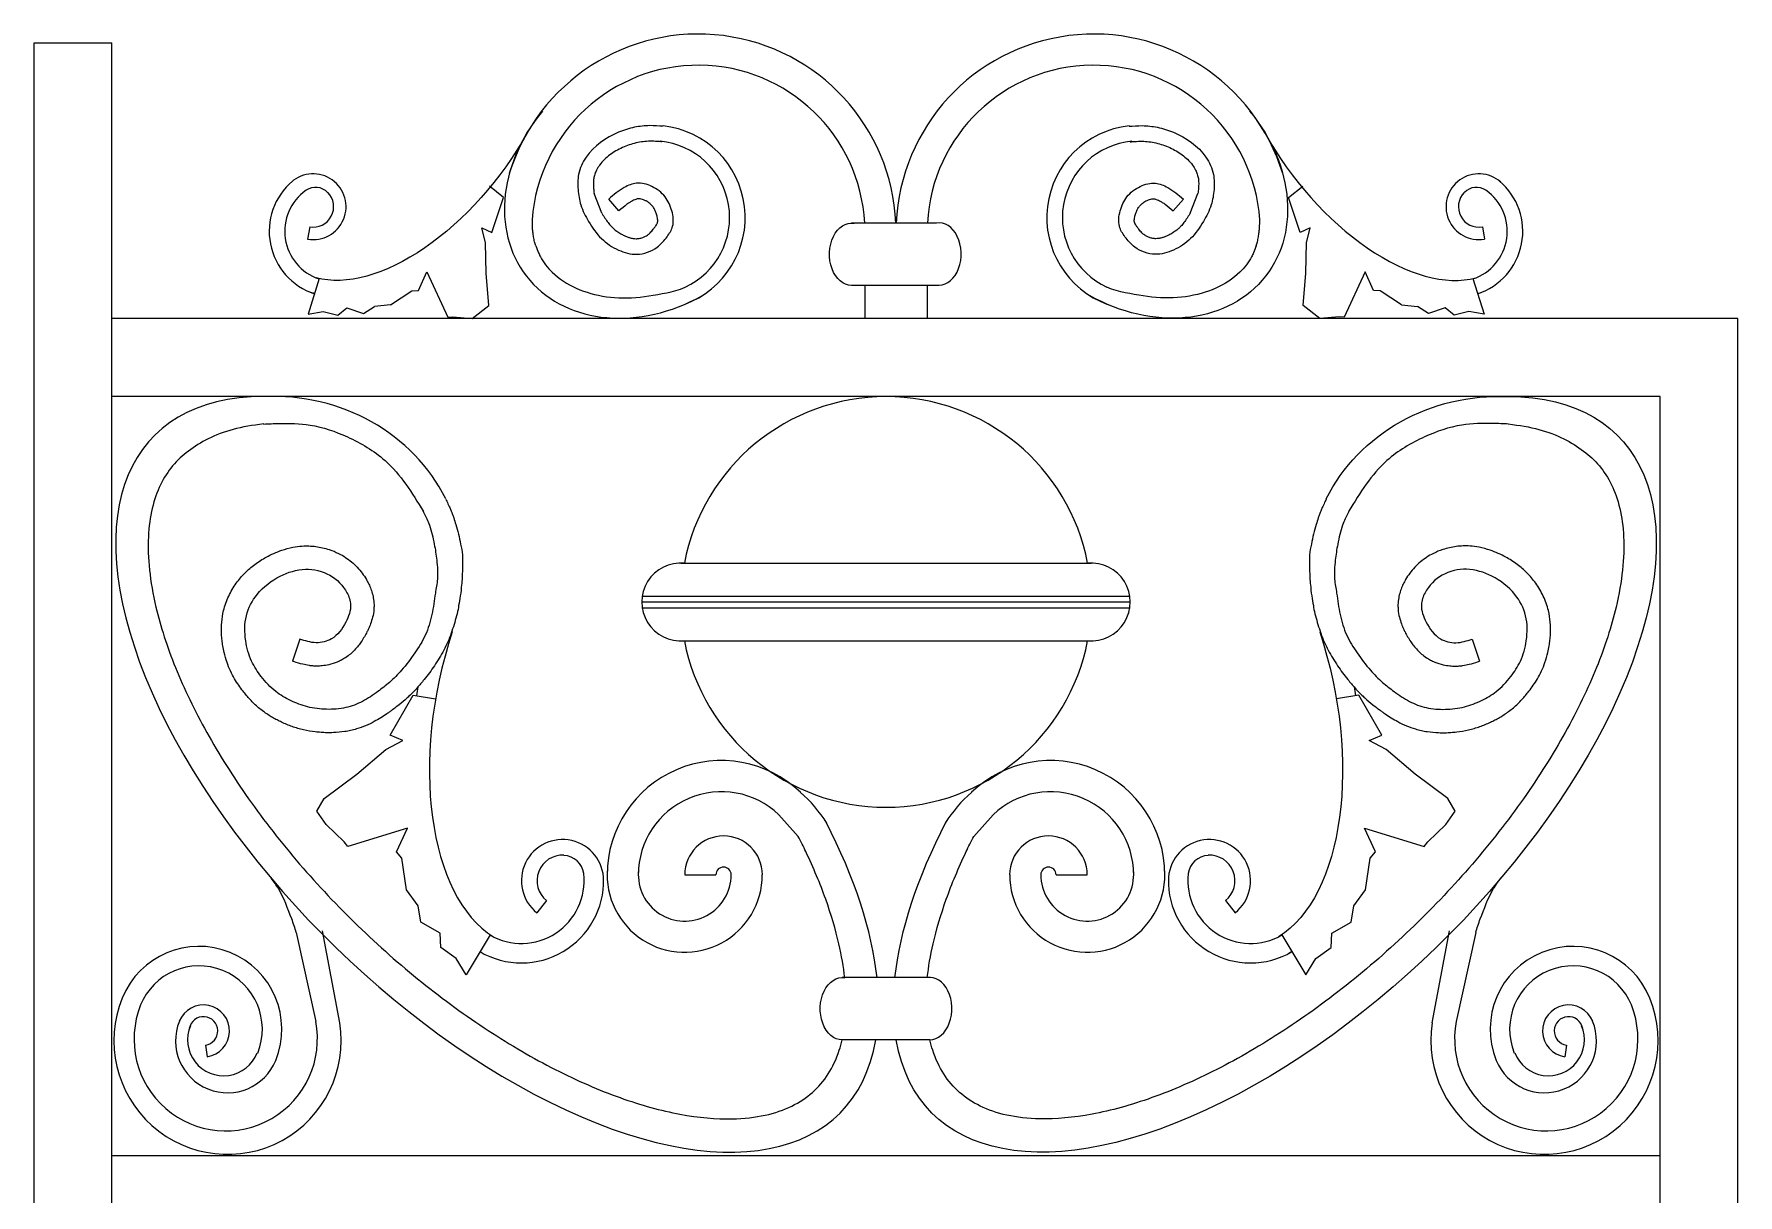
# Model space of a CAD drawing. Header units: millimetres. Extents: x -644 to 652, y 0 to 1491.
# Drawn here: x 336.6 to 651.6, y 1146.9 to 1361.6 of the extents above; entities that cross this region are included whole.
import ezdxf

# ---------------------------------------------------------------- set-up
doc = ezdxf.new("R2010")
doc.units = ezdxf.units.MM
doc.layers.add('ceco.net 171', color=7, linetype='Continuous')

msp = doc.modelspace()

# ---------------------------------------------------------------- linework, layer by layer
at = {"layer": 'ceco.net 171', "lineweight": 5}
for p, q in [((336.6, 0), (336.6, 1359.91)), ((336.6, 1359.91), (351, 1359.91)), ((351, 14.4), (351, 1359.91)), ((423.38, 1331.32), (420.77, 1333.42)), ((568.52, 1331.32), (571.14, 1333.42)), ((421.22, 1324.87), (423.38, 1331.32)), ((441.56, 1328.46), (440.14, 1332.09)), ((444.7, 1328.86), (442.83, 1331.05)), ((547.2, 1328.86), (549.07, 1331.05)), ((550.34, 1328.46), (551.76, 1332.09)), ((570.69, 1324.87), (568.52, 1331.32)), ((503.46, 1326.62), (487.71, 1326.62)), ((387.56, 1325.92), (387.17, 1323.65)), ((420.06, 1322.95), (419.38, 1325.74)), ((419.38, 1325.74), (421.22, 1324.87)), ((572.53, 1325.74), (570.69, 1324.87)), ((571.84, 1322.95), (572.53, 1325.74)), ((604.35, 1325.92), (604.74, 1323.65)), ((420.2, 1317.35), (420.06, 1322.95)), ((571.7, 1317.35), (571.84, 1322.95)), ((407.69, 1314.12), (409.23, 1317.63)), ((409.23, 1317.63), (413.08, 1309.23)), ((420.7, 1311.35), (420.2, 1317.35)), ((571.21, 1311.35), (571.7, 1317.35)), ((582.68, 1317.63), (578.82, 1309.23)), ((584.21, 1314.12), (582.68, 1317.63)), ((389.31, 1316.34), (387.25, 1309.75)), ((402.51, 1311.49), (406.46, 1314.1)), ((406.46, 1314.1), (407.69, 1314.12)), ((503.93, 1315.1), (487.71, 1315.1)), ((490.19, 1315.1), (490.19, 1308.94)), ((501.71, 1315.1), (501.71, 1308.94)), ((585.45, 1314.1), (584.21, 1314.12)), ((589.39, 1311.49), (585.45, 1314.1)), ((602.59, 1316.34), (604.66, 1309.75)), ((392.73, 1309.61), (394.42, 1310.93)), ((394.42, 1310.93), (397.49, 1309.9)), ((397.49, 1309.9), (399.56, 1311.19)), ((402.51, 1311.49), (399.56, 1311.19)), ((417.62, 1308.97), (420.7, 1311.35)), ((574.28, 1308.97), (571.21, 1311.35)), ((589.39, 1311.49), (592.35, 1311.19)), ((594.42, 1309.9), (592.35, 1311.19)), ((597.48, 1310.93), (594.42, 1309.9)), ((599.17, 1309.61), (597.48, 1310.93)), ((651.6, 1308.96), (351, 1308.96)), ((387.25, 1309.75), (390.02, 1310.25)), ((390.02, 1310.25), (392.73, 1309.61)), ((413.08, 1309.23), (413.94, 1309.29)), ((413.94, 1309.29), (417.62, 1308.97)), ((577.96, 1309.29), (574.28, 1308.97)), ((578.82, 1309.23), (577.96, 1309.29)), ((601.88, 1310.25), (599.17, 1309.61)), ((604.66, 1309.75), (601.88, 1310.25)), ((651.6, 0), (651.6, 1308.96)), ((637.2, 1294.56), (351, 1294.56)), ((637.2, 14.4), (637.2, 1294.56)), ((456.14, 1263.77), (532.06, 1263.77)), ((448.94, 1257.65), (539.26, 1257.65)), ((448.94, 1256.57), (539.26, 1256.57)), ((448.94, 1255.49), (539.26, 1255.49)), ((385.75, 1249.71), (384.38, 1245.62)), ((456.14, 1249.37), (532.06, 1249.37)), ((602.45, 1249.71), (603.82, 1245.62)), ((402.45, 1231.95), (406.69, 1239.33)), ((406.69, 1239.33), (410.82, 1238.63)), ((581.51, 1239.33), (577.38, 1238.63)), ((585.75, 1231.95), (581.51, 1239.33)), ((404.79, 1230.95), (402.45, 1231.95)), ((583.41, 1230.95), (585.75, 1231.95)), ((396.26, 1224.76), (401.61, 1229.28)), ((401.61, 1229.28), (404.79, 1230.95)), ((586.59, 1229.28), (583.41, 1230.95)), ((591.94, 1224.76), (586.59, 1229.28)), ((390.24, 1220.25), (396.26, 1224.76)), ((597.96, 1220.25), (591.94, 1224.76)), ((388.9, 1217.91), (390.24, 1220.25)), ((599.3, 1217.91), (597.96, 1220.25)), ((390.57, 1215.4), (388.9, 1217.91)), ((477.89, 1213.22), (474.28, 1217.22)), ((510.31, 1213.22), (513.92, 1217.22)), ((597.63, 1215.4), (599.3, 1217.91)), ((393.92, 1212.23), (390.57, 1215.4)), ((405.63, 1214.73), (394.58, 1211.37)), ((403.62, 1210.39), (405.63, 1214.73)), ((584.58, 1210.39), (582.57, 1214.73)), ((582.57, 1214.73), (593.62, 1211.37)), ((594.28, 1212.23), (597.63, 1215.4)), ((394.58, 1211.37), (393.92, 1212.23)), ((404.62, 1209.22), (403.62, 1210.39)), ((583.58, 1209.22), (584.58, 1210.39)), ((593.62, 1211.37), (594.28, 1212.23)), ((405.46, 1203.36), (404.62, 1209.22)), ((582.74, 1203.36), (583.58, 1209.22)), ((407.63, 1200.36), (405.46, 1203.36)), ((456.89, 1206.14), (462.65, 1206.14)), ((525.55, 1206.14), (531.31, 1206.14)), ((580.57, 1200.36), (582.74, 1203.36)), ((408.13, 1197.35), (407.63, 1200.36)), ((431.36, 1201.35), (429.56, 1199.1)), ((556.84, 1201.35), (558.64, 1199.1)), ((580.07, 1197.35), (580.57, 1200.36)), ((411.65, 1195.34), (408.13, 1197.35)), ((576.55, 1195.34), (580.07, 1197.35)), ((385.07, 1195.44), (388.67, 1179.01)), ((393.11, 1178.75), (389.91, 1195.75)), ((411.81, 1192.67), (411.65, 1195.34)), ((420.94, 1195.04), (416.5, 1187.65)), ((567.26, 1195.04), (571.7, 1187.65)), ((576.39, 1192.67), (576.55, 1195.34)), ((595.09, 1178.75), (598.29, 1195.75)), ((603.13, 1195.44), (599.53, 1179.01)), ((414.66, 1190.66), (411.81, 1192.67)), ((573.54, 1190.66), (576.39, 1192.67)), ((416.5, 1187.65), (414.66, 1190.66)), ((571.7, 1187.65), (573.54, 1190.66)), ((501.74, 1187.12), (485.99, 1187.12)), ((502.21, 1175.6), (485.99, 1175.6)), ((368.29, 1174.63), (368.6, 1172.49)), ((619.91, 1174.63), (619.6, 1172.49)), ((637.2, 1154.16), (351, 1154.16))]:
    msp.add_line(p, q, dxfattribs=at)
for centre, radius, start, end in [((459.4, 1325), 36.56, 2.5395, 162.8807), ((532.51, 1325), 36.56, 17.1193, 177.4605), ((459.4, 1325), 30.8, 3.0149, 175.8446), ((532.51, 1325), 30.8, 4.1554, 176.9851), ((451, 1327.63), 17.07, 290.0215, 83.6941), ((540.9, 1327.63), 17.07, 96.3059, 249.9785), ((451, 1327.63), 14.19, 294.8508, 84.5528), ((540.9, 1327.63), 14.19, 95.4472, 245.1492), ((388.2, 1329.64), 6.08, 260.2162, 131.5776), ((603.71, 1329.64), 6.08, 48.4224, 279.7838), ((392.23, 1325.09), 12.16, 130.31, 251.7981), ((392.23, 1325.09), 9.28, 125.1057, 251.5633), ((388.63, 1330.11), 3.11, 43.9301, 123.881), ((603.28, 1330.11), 3.11, 56.119, 136.0699), ((599.67, 1325.09), 9.28, 288.4367, 54.8943), ((599.67, 1325.09), 12.16, 288.2019, 49.69), ((388.2, 1329.64), 3.78, 260.2162, 44.5299), ((603.71, 1329.64), 3.78, 135.4701, 279.7838), ((494.1, 1256.57), 37.96, 10.8829, 169.1171), ((456.14, 1256.57), 7.2, 84.5585, 275.4415), ((532.06, 1256.57), 7.2, 264.5585, 95.4415), ((494.1, 1256.57), 37.96, 190.8829, 349.1171), ((463.66, 1206.14), 21.11, 46.2291, 180), ((524.54, 1206.14), 21.11, 0, 133.7709), ((463.66, 1206.14), 15.35, 46.2291, 180), ((462.58, 1203.05), 24.12, 31.4897, 49.4453), ((525.62, 1203.05), 24.12, 130.5547, 148.5103), ((524.54, 1206.14), 15.35, 0, 133.7709), ((464.07, 1206.14), 7.17, 0, 180), ((524.13, 1206.14), 7.17, 0, 180), ((434.3, 1205.04), 7.6, 0, 231.3613), ((434.3, 1205.04), 4.72, 87.0477, 231.3613), ((434.38, 1205.82), 3.89, 7.6966, 87.6475), ((553.9, 1205.04), 7.6, 308.6387, 180), ((553.82, 1205.82), 3.89, 92.3525, 172.3034), ((553.9, 1205.04), 4.72, 308.6387, 92.9523), ((456.89, 1206.14), 14.34, 175.6723, 0), ((456.89, 1206.14), 8.58, 175.6723, 0), ((464.07, 1206.14), 1.41, 0, 180), ((531.31, 1206.14), 14.34, 180, 4.3277), ((524.13, 1206.14), 1.41, 0, 180), ((531.31, 1206.14), 8.58, 180, 4.3277), ((426.7, 1205.04), 15.2, 239.7795, 1.2676), ((426.7, 1205.04), 11.6, 240.0142, 6.4718), ((561.5, 1205.04), 15.2, 178.7324, 300.2205), ((561.5, 1205.04), 11.6, 173.5282, 299.9858), ((367.09, 1177.58), 15.31, 337.9117, 157.9117), ((621.11, 1177.58), 15.31, 22.0883, 202.0883), ((367.09, 1177.58), 11.71, 337.9117, 157.9117), ((621.11, 1177.58), 11.71, 22.0883, 202.0883), ((372.37, 1175.44), 21, 157.9117, 9.0582), ((372.03, 1175.74), 16.95, 158.0808, 11.1378), ((367.91, 1177.25), 4.81, 278.2438, 157.9117), ((615.83, 1175.44), 21, 170.9418, 22.0883), ((616.17, 1175.74), 16.95, 168.8622, 21.9192), ((620.29, 1177.25), 4.81, 22.0883, 261.7562), ((372.37, 1175.44), 9.62, 157.9117, 337.9117), ((371.64, 1175.64), 6.67, 157.1423, 338.6811), ((367.91, 1177.25), 2.65, 278.2438, 170.0366), ((615.83, 1175.44), 9.62, 202.0883, 22.0883), ((616.56, 1175.64), 6.67, 201.3189, 22.8577), ((620.29, 1177.25), 2.65, 9.9634, 261.7562)]:
    msp.add_arc(centre, radius, start, end, dxfattribs=at)
for centre, major_axis, ratio, start_param, end_param in [((450.34, 1334.4), (-22.75, -17.54), 0.80574, 4.985354, 7.67346), ((585.07, 1348.03), (-22, 29.67), 0.546824, 1.335792, 2.929629), ((503.94, 1320.9), (0, -5.76), 0.703763, 6.283185, 9.542821), ((380.71, 1261.79), (35.21, 0.9), 0.930738, 0.407686, 1.593952), ((422.21, 1224.69), (-63.5, 62.5), 0.490815, -0.462389, 3.470334), ((436.04, 1237.71), (10.21, 44.84), 0.54185, 1.394223, 2.95763), ((422.21, 1224.69), (-63.5, 62.5), 0.490815, 3.681792, 4.122631), ((502.22, 1181.4), (0, -5.76), 0.703763, 6.283185, 9.542821)]:
    msp.add_ellipse(centre, major_axis=major_axis, ratio=ratio, start_param=start_param, end_param=end_param, dxfattribs=at)
at = {"layer": 'ceco.net 171', "lineweight": 5, "extrusion": (0, 0, -1)}
for centre, major_axis, ratio, start_param, end_param in [((541.57, 1334.4), (22.75, -17.54), 0.80574, 4.985354, 7.67346), ((406.83, 1348.03), (22, 29.67), 0.546824, 1.335792, 2.929629), ((487.71, 1320.86), (0, -5.76), 0.703763, 6.283185, 9.542821), ((607.49, 1261.79), (-35.21, 0.9), 0.930738, 0.407686, 1.593952), ((565.99, 1224.69), (63.5, 62.5), 0.490815, -0.462389, 3.470334), ((552.16, 1237.71), (-10.21, 44.84), 0.54185, 1.394223, 2.95763), ((565.99, 1224.69), (63.5, 62.5), 0.490815, 3.681792, 4.122631), ((485.99, 1181.36), (0, -5.76), 0.703763, 6.283185, 9.542821)]:
    msp.add_ellipse(centre, major_axis=major_axis, ratio=ratio, start_param=start_param, end_param=end_param, dxfattribs=at)
at = {"layer": 'ceco.net 171', "lineweight": 5}
for points in [[(452.87, 1344.51), (450.44, 1344.63), (447.63, 1344.32), (444.64, 1343.4), (438.67, 1338.81), (437.27, 1335.61), (437.16, 1332.81), (437.69, 1329.96), (439.13, 1326.91), (441.5, 1323.75), (444.64, 1321.63), (448.04, 1320.85), (451.8, 1322.16), (453.63, 1324.1), (454.65, 1326.02), (454.51, 1328.86), (453.26, 1331.45), (450.78, 1333.4), (447.99, 1333.97), (445.71, 1333.2), (442.83, 1331.05)], [(539.03, 1344.51), (541.46, 1344.63), (544.27, 1344.32), (547.27, 1343.4), (553.24, 1338.81), (554.63, 1335.61), (554.74, 1332.81), (554.21, 1329.96), (552.77, 1326.91), (550.41, 1323.75), (547.26, 1321.63), (543.86, 1320.85), (540.1, 1322.16), (538.27, 1324.1), (537.25, 1326.02), (537.4, 1328.86), (538.64, 1331.45), (541.12, 1333.4), (543.91, 1333.97), (546.19, 1333.2), (549.07, 1331.05)], [(429.35, 1322.41), (429.13, 1323.16), (428.96, 1324.06), (428.83, 1324.94), (428.76, 1325.6), (428.72, 1326.77), (428.72, 1327.38)], [(562.55, 1322.41), (562.77, 1323.16), (562.95, 1324.06), (563.08, 1324.94), (563.15, 1325.6), (563.19, 1326.77), (563.19, 1327.38)]]:
    msp.add_spline(points, degree=3, dxfattribs=at)
for points, knots in [([(452.64, 1341.64), (452.38, 1341.66), (452.12, 1341.68), (451.37, 1341.73), (450.91, 1341.75), (450.06, 1341.74), (449.63, 1341.71), (448.76, 1341.6), (448.32, 1341.52), (447.45, 1341.32), (447.03, 1341.2), (445.76, 1340.77), (444.93, 1340.4), (443.39, 1339.51), (442.69, 1338.98), (441.73, 1338.06), (441.42, 1337.7), (440.93, 1337.02), (440.74, 1336.72), (440.46, 1336.17), (440.35, 1335.92), (440.21, 1335.52), (440.17, 1335.36), (440.1, 1335.09), (440.08, 1334.98), (440.04, 1334.73), (440.03, 1334.59), (440, 1334.18), (439.99, 1333.88), (440.01, 1333.39), (440.02, 1333.22), (440.06, 1332.71), (440.1, 1332.39), (440.14, 1332.09)], [0, 0, 0, 0, 1.123683, 1.123683, 3.371048, 3.371048, 5.618413, 5.618413, 7.865778, 7.865778, 10.113144, 10.113144, 14.607874, 14.607874, 19.102605, 19.102605, 21.78626, 21.78626, 23.843147, 23.843147, 25.512311, 25.512311, 26.580255, 26.580255, 27.424827, 27.424827, 28.2694, 28.2694, 29.958544, 29.958544, 30.86147, 30.86147, 32.479575, 32.479575, 32.479575, 32.479575]), ([(539.26, 1341.64), (539.53, 1341.66), (539.79, 1341.68), (540.54, 1341.73), (541, 1341.75), (541.84, 1341.74), (542.28, 1341.71), (543.14, 1341.6), (543.58, 1341.52), (544.45, 1341.32), (544.88, 1341.2), (546.14, 1340.77), (546.98, 1340.4), (548.52, 1339.51), (549.22, 1338.98), (550.17, 1338.06), (550.49, 1337.7), (550.98, 1337.02), (551.16, 1336.72), (551.45, 1336.17), (551.55, 1335.92), (551.69, 1335.52), (551.74, 1335.36), (551.8, 1335.09), (551.83, 1334.98), (551.86, 1334.73), (551.88, 1334.59), (551.91, 1334.18), (551.91, 1333.88), (551.9, 1333.39), (551.89, 1333.22), (551.84, 1332.71), (551.81, 1332.39), (551.76, 1332.09)], [0, 0, 0, 0, 1.123683, 1.123683, 3.371048, 3.371048, 5.618413, 5.618413, 7.865778, 7.865778, 10.113144, 10.113144, 14.607874, 14.607874, 19.102605, 19.102605, 21.78626, 21.78626, 23.843147, 23.843147, 25.512311, 25.512311, 26.580255, 26.580255, 27.424827, 27.424827, 28.2694, 28.2694, 29.958544, 29.958544, 30.86147, 30.86147, 32.479575, 32.479575, 32.479575, 32.479575]), ([(441.56, 1328.46), (441.66, 1328.3), (441.75, 1328.14), (441.95, 1327.83), (442.04, 1327.68), (442.33, 1327.24), (442.53, 1326.96), (442.91, 1326.46), (443.09, 1326.24), (443.43, 1325.88), (443.59, 1325.73), (444.14, 1325.24), (444.57, 1324.93), (445.25, 1324.54), (445.46, 1324.43), (445.87, 1324.23), (446.07, 1324.15), (446.45, 1324), (446.64, 1323.94), (447.05, 1323.83), (447.28, 1323.78), (447.62, 1323.74), (447.76, 1323.73), (447.99, 1323.73), (448.08, 1323.73), (448.28, 1323.75), (448.39, 1323.76), (448.7, 1323.82), (448.91, 1323.88), (449.3, 1324.02), (449.47, 1324.1), (449.76, 1324.25), (449.87, 1324.32), (450.07, 1324.46), (450.15, 1324.52), (450.33, 1324.67), (450.42, 1324.75), (450.69, 1325.02), (450.88, 1325.24), (451.14, 1325.57), (451.2, 1325.65), (451.32, 1325.81), (451.37, 1325.88), (451.46, 1326.01), (451.5, 1326.07), (451.62, 1326.25), (451.68, 1326.36), (451.78, 1326.53), (451.81, 1326.6), (451.85, 1326.69), (451.86, 1326.72), (451.87, 1326.76), (451.87, 1326.77), (451.88, 1326.81), (451.88, 1326.83), (451.89, 1326.9), (451.9, 1326.96), (451.9, 1327.21), (451.88, 1327.46), (451.79, 1327.86), (451.76, 1327.97), (451.66, 1328.33), (451.59, 1328.55), (451.42, 1328.96), (451.33, 1329.15), (451.17, 1329.43), (451.1, 1329.54), (450.96, 1329.72), (450.89, 1329.8), (450.74, 1329.97), (450.66, 1330.05), (450.39, 1330.29), (450.19, 1330.44), (449.82, 1330.66), (449.67, 1330.74), (449.36, 1330.88), (449.21, 1330.94), (448.91, 1331.03), (448.77, 1331.07), (448.52, 1331.1), (448.42, 1331.11), (448.28, 1331.11), (448.24, 1331.1), (448.13, 1331.09), (448.06, 1331.07), (447.79, 1331), (447.52, 1330.9), (447.07, 1330.66), (446.9, 1330.56), (446.56, 1330.34), (446.38, 1330.22), (445.74, 1329.74), (445.24, 1329.32), (444.7, 1328.86)], [39.40964, 39.40964, 39.40964, 39.40964, 40.263885, 40.263885, 41.11813, 41.11813, 42.826621, 42.826621, 44.415377, 44.415377, 45.682644, 45.682644, 48.730737, 48.730737, 50.027553, 50.027553, 51.202571, 51.202571, 52.377588, 52.377588, 53.886801, 53.886801, 54.92, 54.92, 55.697644, 55.697644, 56.475287, 56.475287, 58.030574, 58.030574, 59.400071, 59.400071, 60.375415, 60.375415, 61.213533, 61.213533, 62.051652, 62.051652, 63.727889, 63.727889, 64.280533, 64.280533, 64.707994, 64.707994, 65.135455, 65.135455, 65.990377, 65.990377, 66.748526, 66.748526, 67.248959, 67.248959, 67.632549, 67.632549, 68.01614, 68.01614, 68.78332, 68.78332, 70.650106, 70.650106, 71.353696, 71.353696, 72.760876, 72.760876, 74.187857, 74.187857, 75.172622, 75.172622, 76.054893, 76.054893, 76.937163, 76.937163, 78.701705, 78.701705, 79.831948, 79.831948, 80.962191, 80.962191, 82.190127, 82.190127, 83.285176, 83.285176, 84.004327, 84.004327, 84.723478, 84.723478, 86.746625, 86.746625, 87.89711, 87.89711, 89.047594, 89.047594, 92.020926, 92.020926, 92.020926, 92.020926]), ([(550.34, 1328.46), (550.25, 1328.3), (550.15, 1328.14), (549.96, 1327.83), (549.86, 1327.68), (549.57, 1327.24), (549.38, 1326.96), (549, 1326.46), (548.81, 1326.24), (548.47, 1325.88), (548.32, 1325.73), (547.77, 1325.24), (547.33, 1324.93), (546.65, 1324.54), (546.44, 1324.43), (546.03, 1324.23), (545.83, 1324.15), (545.45, 1324), (545.26, 1323.94), (544.85, 1323.83), (544.63, 1323.78), (544.28, 1323.74), (544.14, 1323.73), (543.92, 1323.73), (543.82, 1323.73), (543.62, 1323.75), (543.52, 1323.76), (543.21, 1323.82), (543, 1323.88), (542.61, 1324.02), (542.43, 1324.1), (542.15, 1324.25), (542.03, 1324.32), (541.84, 1324.46), (541.75, 1324.52), (541.57, 1324.67), (541.49, 1324.75), (541.21, 1325.02), (541.03, 1325.24), (540.77, 1325.57), (540.71, 1325.65), (540.59, 1325.81), (540.54, 1325.88), (540.45, 1326.01), (540.4, 1326.07), (540.29, 1326.25), (540.22, 1326.36), (540.13, 1326.53), (540.1, 1326.6), (540.06, 1326.69), (540.05, 1326.72), (540.04, 1326.76), (540.03, 1326.77), (540.03, 1326.81), (540.02, 1326.83), (540.01, 1326.9), (540.01, 1326.96), (540, 1327.21), (540.03, 1327.46), (540.11, 1327.86), (540.14, 1327.97), (540.24, 1328.33), (540.31, 1328.55), (540.48, 1328.96), (540.57, 1329.15), (540.74, 1329.43), (540.8, 1329.54), (540.94, 1329.72), (541.01, 1329.8), (541.16, 1329.97), (541.25, 1330.05), (541.51, 1330.29), (541.72, 1330.44), (542.08, 1330.66), (542.23, 1330.74), (542.54, 1330.88), (542.7, 1330.94), (542.99, 1331.03), (543.14, 1331.07), (543.38, 1331.1), (543.48, 1331.11), (543.62, 1331.11), (543.67, 1331.1), (543.78, 1331.09), (543.84, 1331.07), (544.12, 1331), (544.38, 1330.9), (544.84, 1330.66), (545.01, 1330.56), (545.35, 1330.34), (545.52, 1330.22), (546.17, 1329.74), (546.66, 1329.32), (547.2, 1328.86)], [39.40964, 39.40964, 39.40964, 39.40964, 40.263885, 40.263885, 41.11813, 41.11813, 42.826621, 42.826621, 44.415377, 44.415377, 45.682644, 45.682644, 48.730737, 48.730737, 50.027553, 50.027553, 51.202571, 51.202571, 52.377588, 52.377588, 53.886801, 53.886801, 54.92, 54.92, 55.697644, 55.697644, 56.475287, 56.475287, 58.030574, 58.030574, 59.400071, 59.400071, 60.375415, 60.375415, 61.213533, 61.213533, 62.051652, 62.051652, 63.727889, 63.727889, 64.280533, 64.280533, 64.707994, 64.707994, 65.135455, 65.135455, 65.990377, 65.990377, 66.748526, 66.748526, 67.248959, 67.248959, 67.632549, 67.632549, 68.01614, 68.01614, 68.78332, 68.78332, 70.650106, 70.650106, 71.353696, 71.353696, 72.760876, 72.760876, 74.187857, 74.187857, 75.172622, 75.172622, 76.054893, 76.054893, 76.937163, 76.937163, 78.701705, 78.701705, 79.831948, 79.831948, 80.962191, 80.962191, 82.190127, 82.190127, 83.285176, 83.285176, 84.004327, 84.004327, 84.723478, 84.723478, 86.746625, 86.746625, 87.89711, 87.89711, 89.047594, 89.047594, 92.020926, 92.020926, 92.020926, 92.020926]), ([(429.35, 1322.41), (429.51, 1321.96), (429.68, 1321.52), (429.98, 1320.86), (430.09, 1320.63), (430.21, 1320.4)], [6.1662406, 6.1662406, 6.1662406, 6.1662406, 6.2423348, 6.2423348, 6.2831853, 6.2831853, 6.2831853, 6.2831853]), ([(430.21, 1320.4), (430.78, 1319.35), (431.5, 1318.38), (433.64, 1316.31), (435.16, 1315.33), (438.54, 1313.82), (440.42, 1313.28), (444.39, 1312.73), (446.5, 1312.7), (450.79, 1313.19), (452.99, 1313.57), (455.82, 1314.28), (456.4, 1314.5), (456.97, 1314.75)], [6.283185, 6.283185, 6.283185, 6.283185, 6.470715, 6.470715, 6.734977, 6.734977, 6.999238, 6.999238, 7.2635, 7.2635, 7.527762, 7.527762, 7.597233, 7.597233, 7.597233, 7.597233]), ([(561.69, 1320.4), (561.12, 1319.35), (560.41, 1318.38), (558.27, 1316.31), (556.75, 1315.33), (553.36, 1313.82), (551.49, 1313.28), (547.51, 1312.73), (545.4, 1312.7), (541.11, 1313.19), (538.91, 1313.57), (536.08, 1314.28), (535.51, 1314.5), (534.94, 1314.75)], [6.283185, 6.283185, 6.283185, 6.283185, 6.470715, 6.470715, 6.734977, 6.734977, 6.999238, 6.999238, 7.2635, 7.2635, 7.527762, 7.527762, 7.597233, 7.597233, 7.597233, 7.597233]), ([(562.55, 1322.41), (562.4, 1321.96), (562.22, 1321.52), (561.93, 1320.86), (561.81, 1320.63), (561.69, 1320.4)], [6.1662406, 6.1662406, 6.1662406, 6.1662406, 6.2423348, 6.2423348, 6.2831853, 6.2831853, 6.2831853, 6.2831853]), ([(379.06, 1289.47), (376.98, 1289.24), (375.11, 1288.91), (371.69, 1287.99), (370.18, 1287.43), (367.43, 1286.07), (366.26, 1285.27), (364.04, 1283.67), (363.07, 1282.76), (361.36, 1280.69), (360.61, 1279.54), (359.35, 1276.93), (358.84, 1275.48), (358.08, 1272.27), (357.83, 1270.51), (357.65, 1266.69), (357.71, 1264.64), (358.17, 1260.3), (358.56, 1258), (359.96, 1252.06), (361.17, 1248.31), (364.32, 1240.54), (366.25, 1236.52), (370.78, 1228.39), (373.37, 1224.28), (379.13, 1216.11), (382.29, 1212.06), (389.08, 1204.17), (392.7, 1200.34), (400.27, 1193.02), (404.22, 1189.53), (412.3, 1183.05), (416.43, 1180.05), (424.71, 1174.63), (428.87, 1172.21), (437.04, 1168.05), (441.06, 1166.31), (448.8, 1163.54), (452.52, 1162.52), (459.48, 1161.22), (462.73, 1160.94), (467.87, 1161.04), (469.9, 1161.28), (473.57, 1162.08), (475.21, 1162.65), (478.12, 1164.07), (479.39, 1164.92), (481.62, 1166.89), (482.58, 1168.01), (484.24, 1170.59), (484.93, 1172.05), (485.66, 1174.31), (485.83, 1174.94), (485.99, 1175.6)], [2.683452, 2.683452, 2.683452, 2.683452, 2.808159, 2.808159, 2.932865, 2.932865, 3.057572, 3.057572, 3.182279, 3.182279, 3.306986, 3.306986, 3.431693, 3.431693, 3.5564, 3.5564, 3.681107, 3.681107, 3.805814, 3.805814, 3.990064, 3.990064, 4.174313, 4.174313, 4.358563, 4.358563, 4.542813, 4.542813, 4.727062, 4.727062, 4.911312, 4.911312, 5.095562, 5.095562, 5.279811, 5.279811, 5.464061, 5.464061, 5.648311, 5.648311, 5.83256, 5.83256, 5.970962, 5.970962, 6.109364, 6.109364, 6.247766, 6.247766, 6.386168, 6.386168, 6.52457, 6.52457, 6.575684, 6.575684, 6.575684, 6.575684]), ([(379.02, 1289.46), (379.97, 1289.52), (382.83, 1289.59), (388.17, 1289.55), (394.92, 1287.17), (402.92, 1282.5), (406.47, 1276.72), (408.57, 1273.31)], [20.36062, 20.36062, 20.36062, 20.36062, 24.254118, 32.319269, 42.328081, 53.752423, 70.099365, 70.099365, 70.099365, 70.099365]), ([(609.14, 1289.47), (611.22, 1289.24), (613.09, 1288.91), (616.51, 1287.99), (618.02, 1287.43), (620.77, 1286.07), (621.94, 1285.27), (624.16, 1283.67), (625.13, 1282.76), (626.84, 1280.69), (627.59, 1279.54), (628.85, 1276.93), (629.36, 1275.48), (630.12, 1272.27), (630.37, 1270.51), (630.55, 1266.69), (630.49, 1264.64), (630.03, 1260.3), (629.64, 1258), (628.24, 1252.06), (627.03, 1248.31), (623.88, 1240.54), (621.95, 1236.52), (617.42, 1228.39), (614.83, 1224.28), (609.07, 1216.11), (605.91, 1212.06), (599.12, 1204.17), (595.5, 1200.34), (587.93, 1193.02), (583.98, 1189.53), (575.9, 1183.05), (571.77, 1180.05), (563.49, 1174.63), (559.33, 1172.21), (551.16, 1168.05), (547.14, 1166.31), (539.4, 1163.54), (535.68, 1162.52), (528.72, 1161.22), (525.47, 1160.94), (520.33, 1161.04), (518.3, 1161.28), (514.63, 1162.08), (512.99, 1162.65), (510.08, 1164.07), (508.81, 1164.92), (506.58, 1166.89), (505.62, 1168.01), (503.96, 1170.59), (503.27, 1172.05), (502.54, 1174.31), (502.37, 1174.94), (502.21, 1175.6)], [2.683452, 2.683452, 2.683452, 2.683452, 2.808159, 2.808159, 2.932865, 2.932865, 3.057572, 3.057572, 3.182279, 3.182279, 3.306986, 3.306986, 3.431693, 3.431693, 3.5564, 3.5564, 3.681107, 3.681107, 3.805814, 3.805814, 3.990064, 3.990064, 4.174313, 4.174313, 4.358563, 4.358563, 4.542813, 4.542813, 4.727062, 4.727062, 4.911312, 4.911312, 5.095562, 5.095562, 5.279811, 5.279811, 5.464061, 5.464061, 5.648311, 5.648311, 5.83256, 5.83256, 5.970962, 5.970962, 6.109364, 6.109364, 6.247766, 6.247766, 6.386168, 6.386168, 6.52457, 6.52457, 6.575684, 6.575684, 6.575684, 6.575684]), ([(609.18, 1289.46), (608.23, 1289.52), (605.37, 1289.59), (600.03, 1289.55), (593.28, 1287.17), (585.28, 1282.5), (581.73, 1276.72), (579.63, 1273.31)], [20.36062, 20.36062, 20.36062, 20.36062, 24.254118, 32.319269, 42.328081, 53.752423, 70.099365, 70.099365, 70.099365, 70.099365]), ([(412.71, 1275.6), (412.85, 1275.31), (412.96, 1275.08), (413.11, 1274.75), (413.36, 1274.2), (413.51, 1273.85), (413.62, 1273.58), (413.76, 1273.22), (413.86, 1272.97), (414.02, 1272.55), (414.1, 1272.35), (414.32, 1271.71), (414.45, 1271.3), (414.75, 1270.33), (414.91, 1269.75), (415.22, 1268.47), (415.34, 1267.89), (415.57, 1266.57), (415.77, 1265.9), (415.81, 1264.64), (415.8, 1264.06), (415.81, 1262.78), (415.77, 1262.27), (415.77, 1261.51), (415.77, 1261.02), (415.7, 1260.44), (415.61, 1259.69), (415.52, 1258.56), (415.43, 1257.86), (415.26, 1256.67), (415.09, 1255.97), (414.98, 1255.13), (414.83, 1254.51), (414.42, 1252.92), (414.09, 1251.87), (413.33, 1249.71), (412.89, 1248.67), (411.82, 1246.68), (411.23, 1245.72), (410.02, 1243.9), (409.39, 1243.05), (408.29, 1241.69), (407.85, 1241.17), (406.92, 1240.15), (406.43, 1239.64), (405.67, 1238.93), (405.43, 1238.71), (404.69, 1238.05), (404.19, 1237.64), (403.42, 1237.05), (403.15, 1236.85), (402.71, 1236.52), (402.54, 1236.4), (402.2, 1236.15), (402.02, 1236.03), (401.47, 1235.65), (401.09, 1235.4), (400.31, 1234.91), (399.91, 1234.68), (398.98, 1234.18), (398.45, 1233.92), (397.35, 1233.47), (396.79, 1233.26), (395.85, 1232.98), (395.49, 1232.89), (394.76, 1232.72), (394.4, 1232.66), (393.32, 1232.49), (392.62, 1232.43), (391.52, 1232.39), (391.12, 1232.39), (390.38, 1232.4), (390.02, 1232.42), (389.31, 1232.47), (388.95, 1232.5), (387.87, 1232.63), (387.15, 1232.75), (386.06, 1233), (385.71, 1233.09), (385, 1233.3), (384.66, 1233.41), (383.64, 1233.77), (382.99, 1234.05), (382.08, 1234.48), (381.8, 1234.61), (381.23, 1234.9), (380.95, 1235.06), (380.11, 1235.55), (379.55, 1235.91), (378.7, 1236.54), (378.4, 1236.77), (377.83, 1237.26), (377.56, 1237.5), (376.78, 1238.25), (376.3, 1238.77), (375.64, 1239.56), (375.43, 1239.82), (374.96, 1240.43), (374.69, 1240.79), (374.18, 1241.54), (373.92, 1241.94), (373.4, 1242.81), (373.14, 1243.3), (372.66, 1244.33), (372.45, 1244.85), (372.06, 1245.99), (371.88, 1246.62), (371.65, 1247.64), (371.57, 1248.05), (371.44, 1248.8), (371.4, 1249.15), (371.31, 1249.86), (371.28, 1250.22), (371.22, 1251.32), (371.23, 1252.08), (371.35, 1253.55), (371.46, 1254.25), (371.74, 1255.43), (371.88, 1255.89), (372.2, 1256.79), (372.38, 1257.22), (372.98, 1258.5), (373.45, 1259.29), (374.48, 1260.71), (375.01, 1261.34), (376.16, 1262.49), (376.77, 1263.02), (378.09, 1264.01), (378.8, 1264.47), (379.98, 1265.12), (380.44, 1265.34), (381.39, 1265.77), (381.88, 1265.96), (383.05, 1266.36), (383.74, 1266.55), (385, 1266.79), (385.56, 1266.86), (386.55, 1266.93), (386.98, 1266.93), (387.83, 1266.91), (388.26, 1266.87), (389.53, 1266.71), (390.36, 1266.53), (391.77, 1266.06), (392.34, 1265.82), (393.33, 1265.32), (393.75, 1265.08), (394.55, 1264.55), (394.93, 1264.27), (396.03, 1263.35), (396.69, 1262.65), (397.54, 1261.51), (397.79, 1261.12), (398.19, 1260.45), (398.34, 1260.17), (398.62, 1259.57), (398.76, 1259.26), (399, 1258.6), (399.11, 1258.25), (399.29, 1257.52), (399.36, 1257.13), (399.43, 1256.46), (399.45, 1256.19), (399.45, 1255.66), (399.44, 1255.41), (399.38, 1254.66), (399.3, 1254.19), (399.08, 1253.32), (398.95, 1252.91), (398.69, 1252.21), (398.56, 1251.9), (398.34, 1251.41), (398.24, 1251.22), (398.07, 1250.88), (398, 1250.73), (397.84, 1250.44), (397.75, 1250.29), (397.49, 1249.83), (397.3, 1249.53), (396.74, 1248.71), (396.34, 1248.19), (395.38, 1247.18), (394.82, 1246.69), (393.94, 1246.11), (393.69, 1245.96), (393.18, 1245.69), (392.92, 1245.57), (392.15, 1245.25), (391.62, 1245.08), (390.68, 1244.86), (390.27, 1244.8), (389.53, 1244.72), (389.2, 1244.71), (388.64, 1244.71), (388.4, 1244.72), (387.93, 1244.75), (387.71, 1244.78), (387.06, 1244.87), (386.66, 1244.95), (385.7, 1245.19), (385.18, 1245.35), (384.61, 1245.54), (384.5, 1245.58), (384.38, 1245.62)], [0, 0, 0, 0, 0.938689, 0.938689, 2.143991, 2.143991, 3.154332, 3.154332, 3.911141, 3.911141, 4.667949, 4.667949, 6.181566, 6.181566, 8.404073, 8.404073, 10.62658, 10.62658, 13.102091, 13.102091, 15.573724, 15.573724, 17.372488, 17.372488, 18.721921, 18.721921, 20.071354, 20.071354, 22.77022, 22.77022, 24.833062, 24.833062, 26.895903, 26.895903, 31.021587, 31.021587, 35.147271, 35.147271, 39.272955, 39.272955, 43.146545, 43.146545, 45.643216, 45.643216, 48.139887, 48.139887, 49.287545, 49.287545, 51.582861, 51.582861, 52.843849, 52.843849, 53.648432, 53.648432, 54.453014, 54.453014, 56.062179, 56.062179, 57.603868, 57.603868, 59.471659, 59.471659, 61.33945, 61.33945, 62.462031, 62.462031, 63.584612, 63.584612, 65.829775, 65.829775, 67.155027, 67.155027, 68.349006, 68.349006, 69.542986, 69.542986, 71.930946, 71.930946, 73.112753, 73.112753, 74.294561, 74.294561, 76.658176, 76.658176, 77.714632, 77.714632, 78.771088, 78.771088, 80.883999, 80.883999, 82.033908, 82.033908, 83.183817, 83.183817, 85.483635, 85.483635, 86.646911, 86.646911, 88.166115, 88.166115, 89.68532, 89.68532, 91.411182, 91.411182, 93.137045, 93.137045, 95.17609, 95.17609, 96.511033, 96.511033, 97.663327, 97.663327, 98.815621, 98.815621, 101.120208, 101.120208, 103.171393, 103.171393, 104.532647, 104.532647, 105.893901, 105.893901, 108.616409, 108.616409, 111.088189, 111.088189, 113.559969, 113.559969, 116.201891, 116.201891, 117.826451, 117.826451, 119.451011, 119.451011, 121.577799, 121.577799, 123.190034, 123.190034, 124.375334, 124.375334, 125.560633, 125.560633, 127.931233, 127.931233, 129.620785, 129.620785, 130.907206, 130.907206, 132.193628, 132.193628, 134.76647, 134.76647, 135.984627, 135.984627, 136.825306, 136.825306, 137.665984, 137.665984, 138.497459, 138.497459, 139.334354, 139.334354, 139.863337, 139.863337, 140.39232, 140.39232, 141.450285, 141.450285, 142.508251, 142.508251, 143.419386, 143.419386, 144.06149, 144.06149, 144.579644, 144.579644, 145.097798, 145.097798, 146.134107, 146.134107, 147.854073, 147.854073, 149.574039, 149.574039, 150.204177, 150.204177, 150.834315, 150.834315, 152.09459, 152.09459, 153.056236, 153.056236, 153.803314, 153.803314, 154.351666, 154.351666, 154.900017, 154.900017, 155.99672, 155.99672, 157.757892, 157.757892, 158.254283, 158.254283, 158.254283, 158.254283]), ([(408.49, 1273.43), (408.75, 1272.94), (409.2, 1272.07), (409.99, 1270.04), (410.6, 1267.46), (411.1, 1264.13), (411.32, 1261.07), (410.67, 1257.75), (410.27, 1254.23), (409.1, 1250.41), (406.99, 1247.04), (404.78, 1244.11), (402.45, 1241.75), (400.01, 1239.86), (397.41, 1238.09), (394.18, 1236.84), (390.68, 1236.61), (387.19, 1237.03), (384.02, 1238.24), (381, 1240), (378.63, 1242.59), (376.57, 1245.72), (375.51, 1249.6), (375.46, 1254.05), (377.79, 1258.47), (381.78, 1261.52), (386.66, 1263.03), (391.46, 1261.92), (394.29, 1259.06), (395.48, 1255.72), (394.24, 1252.54), (392.17, 1249.59), (388.65, 1248.74), (386.73, 1249.39), (385.75, 1249.71)], [0, 0, 0, 0, 2.296243, 4.084183, 9.088239, 13.294426, 18.108201, 21.768093, 27.324224, 32.896962, 38.199824, 43.783649, 48.190169, 51.967791, 56.652273, 61.248171, 66.173986, 71.123331, 75.778304, 80.246151, 85.566426, 90.228366, 95.70528, 102.128766, 108.285201, 115.790716, 122.515042, 128.960261, 135.246637, 138.483736, 143.119313, 148.74737, 152.863661, 157.102902, 157.102902, 157.102902, 157.102902]), ([(575.49, 1275.6), (575.35, 1275.31), (575.24, 1275.08), (575.09, 1274.75), (574.84, 1274.2), (574.69, 1273.85), (574.58, 1273.58), (574.44, 1273.22), (574.34, 1272.97), (574.18, 1272.55), (574.1, 1272.35), (573.88, 1271.71), (573.75, 1271.3), (573.45, 1270.33), (573.29, 1269.75), (572.98, 1268.47), (572.86, 1267.89), (572.63, 1266.57), (572.43, 1265.9), (572.39, 1264.64), (572.4, 1264.06), (572.39, 1262.78), (572.43, 1262.27), (572.43, 1261.51), (572.43, 1261.02), (572.5, 1260.44), (572.59, 1259.69), (572.68, 1258.56), (572.77, 1257.86), (572.94, 1256.67), (573.11, 1255.97), (573.22, 1255.13), (573.37, 1254.51), (573.78, 1252.92), (574.11, 1251.87), (574.87, 1249.71), (575.31, 1248.67), (576.38, 1246.68), (576.97, 1245.72), (578.18, 1243.9), (578.81, 1243.05), (579.91, 1241.69), (580.35, 1241.17), (581.28, 1240.15), (581.77, 1239.64), (582.53, 1238.93), (582.77, 1238.71), (583.51, 1238.05), (584.01, 1237.64), (584.78, 1237.05), (585.05, 1236.85), (585.49, 1236.52), (585.66, 1236.4), (586, 1236.15), (586.18, 1236.03), (586.73, 1235.65), (587.11, 1235.4), (587.89, 1234.91), (588.29, 1234.68), (589.22, 1234.18), (589.75, 1233.92), (590.85, 1233.47), (591.41, 1233.26), (592.35, 1232.98), (592.71, 1232.89), (593.44, 1232.72), (593.8, 1232.66), (594.88, 1232.49), (595.58, 1232.43), (596.68, 1232.39), (597.08, 1232.39), (597.82, 1232.4), (598.18, 1232.42), (598.89, 1232.47), (599.25, 1232.5), (600.33, 1232.63), (601.05, 1232.75), (602.14, 1233), (602.49, 1233.09), (603.2, 1233.3), (603.54, 1233.41), (604.56, 1233.77), (605.21, 1234.05), (606.12, 1234.48), (606.4, 1234.61), (606.97, 1234.9), (607.25, 1235.06), (608.09, 1235.55), (608.65, 1235.91), (609.5, 1236.54), (609.8, 1236.77), (610.37, 1237.26), (610.64, 1237.5), (611.42, 1238.25), (611.9, 1238.77), (612.56, 1239.56), (612.77, 1239.82), (613.24, 1240.43), (613.51, 1240.79), (614.02, 1241.54), (614.28, 1241.94), (614.8, 1242.81), (615.06, 1243.3), (615.54, 1244.33), (615.75, 1244.85), (616.14, 1245.99), (616.32, 1246.62), (616.55, 1247.64), (616.63, 1248.05), (616.76, 1248.8), (616.8, 1249.15), (616.89, 1249.86), (616.92, 1250.22), (616.98, 1251.32), (616.97, 1252.08), (616.85, 1253.55), (616.74, 1254.25), (616.46, 1255.43), (616.32, 1255.89), (616, 1256.79), (615.82, 1257.22), (615.22, 1258.5), (614.75, 1259.29), (613.72, 1260.71), (613.19, 1261.34), (612.04, 1262.49), (611.43, 1263.02), (610.11, 1264.01), (609.4, 1264.47), (608.22, 1265.12), (607.76, 1265.34), (606.81, 1265.77), (606.32, 1265.96), (605.15, 1266.36), (604.46, 1266.55), (603.2, 1266.79), (602.64, 1266.86), (601.65, 1266.93), (601.22, 1266.93), (600.37, 1266.91), (599.94, 1266.87), (598.67, 1266.71), (597.84, 1266.53), (596.43, 1266.06), (595.86, 1265.82), (594.87, 1265.32), (594.45, 1265.08), (593.65, 1264.55), (593.27, 1264.27), (592.17, 1263.35), (591.51, 1262.65), (590.66, 1261.51), (590.41, 1261.12), (590.01, 1260.45), (589.86, 1260.17), (589.58, 1259.57), (589.44, 1259.26), (589.2, 1258.6), (589.09, 1258.25), (588.91, 1257.52), (588.84, 1257.13), (588.77, 1256.46), (588.75, 1256.19), (588.75, 1255.66), (588.76, 1255.41), (588.82, 1254.66), (588.9, 1254.19), (589.12, 1253.32), (589.25, 1252.91), (589.51, 1252.21), (589.64, 1251.9), (589.86, 1251.41), (589.96, 1251.22), (590.13, 1250.88), (590.2, 1250.73), (590.36, 1250.44), (590.45, 1250.29), (590.71, 1249.83), (590.9, 1249.53), (591.46, 1248.71), (591.86, 1248.19), (592.82, 1247.18), (593.38, 1246.69), (594.26, 1246.11), (594.51, 1245.96), (595.02, 1245.69), (595.28, 1245.57), (596.05, 1245.25), (596.58, 1245.08), (597.52, 1244.86), (597.93, 1244.8), (598.67, 1244.72), (599, 1244.71), (599.56, 1244.71), (599.8, 1244.72), (600.27, 1244.75), (600.49, 1244.78), (601.14, 1244.87), (601.54, 1244.95), (602.5, 1245.19), (603.02, 1245.35), (603.59, 1245.54), (603.7, 1245.58), (603.82, 1245.62)], [0, 0, 0, 0, 0.938689, 0.938689, 2.143991, 2.143991, 3.154332, 3.154332, 3.911141, 3.911141, 4.667949, 4.667949, 6.181566, 6.181566, 8.404073, 8.404073, 10.62658, 10.62658, 13.102091, 13.102091, 15.573724, 15.573724, 17.372488, 17.372488, 18.721921, 18.721921, 20.071354, 20.071354, 22.77022, 22.77022, 24.833062, 24.833062, 26.895903, 26.895903, 31.021587, 31.021587, 35.147271, 35.147271, 39.272955, 39.272955, 43.146545, 43.146545, 45.643216, 45.643216, 48.139887, 48.139887, 49.287545, 49.287545, 51.582861, 51.582861, 52.843849, 52.843849, 53.648432, 53.648432, 54.453014, 54.453014, 56.062179, 56.062179, 57.603868, 57.603868, 59.471659, 59.471659, 61.33945, 61.33945, 62.462031, 62.462031, 63.584612, 63.584612, 65.829775, 65.829775, 67.155027, 67.155027, 68.349006, 68.349006, 69.542986, 69.542986, 71.930946, 71.930946, 73.112753, 73.112753, 74.294561, 74.294561, 76.658176, 76.658176, 77.714632, 77.714632, 78.771088, 78.771088, 80.883999, 80.883999, 82.033908, 82.033908, 83.183817, 83.183817, 85.483635, 85.483635, 86.646911, 86.646911, 88.166115, 88.166115, 89.68532, 89.68532, 91.411182, 91.411182, 93.137045, 93.137045, 95.17609, 95.17609, 96.511033, 96.511033, 97.663327, 97.663327, 98.815621, 98.815621, 101.120208, 101.120208, 103.171393, 103.171393, 104.532647, 104.532647, 105.893901, 105.893901, 108.616409, 108.616409, 111.088189, 111.088189, 113.559969, 113.559969, 116.201891, 116.201891, 117.826451, 117.826451, 119.451011, 119.451011, 121.577799, 121.577799, 123.190034, 123.190034, 124.375334, 124.375334, 125.560633, 125.560633, 127.931233, 127.931233, 129.620785, 129.620785, 130.907206, 130.907206, 132.193628, 132.193628, 134.76647, 134.76647, 135.984627, 135.984627, 136.825306, 136.825306, 137.665984, 137.665984, 138.497459, 138.497459, 139.334354, 139.334354, 139.863337, 139.863337, 140.39232, 140.39232, 141.450285, 141.450285, 142.508251, 142.508251, 143.419386, 143.419386, 144.06149, 144.06149, 144.579644, 144.579644, 145.097798, 145.097798, 146.134107, 146.134107, 147.854073, 147.854073, 149.574039, 149.574039, 150.204177, 150.204177, 150.834315, 150.834315, 152.09459, 152.09459, 153.056236, 153.056236, 153.803314, 153.803314, 154.351666, 154.351666, 154.900017, 154.900017, 155.99672, 155.99672, 157.757892, 157.757892, 158.254283, 158.254283, 158.254283, 158.254283]), ([(579.71, 1273.43), (579.45, 1272.94), (579, 1272.07), (578.21, 1270.04), (577.6, 1267.46), (577.1, 1264.13), (576.88, 1261.07), (577.53, 1257.75), (577.93, 1254.23), (579.1, 1250.41), (581.21, 1247.04), (583.42, 1244.11), (585.75, 1241.75), (588.19, 1239.86), (590.79, 1238.09), (594.02, 1236.84), (597.52, 1236.61), (601.01, 1237.03), (604.18, 1238.24), (607.2, 1240), (609.57, 1242.59), (611.63, 1245.72), (612.69, 1249.6), (612.74, 1254.05), (610.41, 1258.47), (606.42, 1261.52), (601.54, 1263.03), (596.74, 1261.92), (593.91, 1259.06), (592.72, 1255.72), (593.96, 1252.54), (596.03, 1249.59), (599.55, 1248.74), (601.47, 1249.39), (602.45, 1249.71)], [0, 0, 0, 0, 2.296243, 4.084183, 9.088239, 13.294426, 18.108201, 21.768093, 27.324224, 32.896962, 38.199824, 43.783649, 48.190169, 51.967791, 56.652273, 61.248171, 66.173986, 71.123331, 75.778304, 80.246151, 85.566426, 90.228366, 95.70528, 102.128766, 108.285201, 115.790716, 122.515042, 128.960261, 135.246637, 138.483736, 143.119313, 148.74737, 152.863661, 157.102902, 157.102902, 157.102902, 157.102902]), ([(486.47, 1187.08), (486.25, 1189.07), (485.89, 1191.17), (484.79, 1195.99), (483.98, 1198.76), (481.93, 1204.47), (480.7, 1207.41), (478.84, 1211.34), (478.37, 1212.28), (477.89, 1213.22)], [6.8259288, 6.8259288, 6.8259288, 6.8259288, 6.939776, 6.939776, 7.078178, 7.078178, 7.2165799, 7.2165799, 7.2595643, 7.2595643, 7.2595643, 7.2595643]), ([(501.74, 1187.12), (501.96, 1189.1), (502.31, 1191.18), (503.41, 1195.99), (504.22, 1198.76), (506.27, 1204.47), (507.5, 1207.41), (509.36, 1211.34), (509.83, 1212.28), (510.31, 1213.22)], [6.8266927, 6.8266927, 6.8266927, 6.8266927, 6.939776, 6.939776, 7.078178, 7.078178, 7.2165799, 7.2165799, 7.2595643, 7.2595643, 7.2595643, 7.2595643]), ([(385.07, 1195.44), (384.84, 1196.28), (384.56, 1197.13), (383.53, 1199.73), (382.78, 1201.95), (381.39, 1204.2), (380.96, 1204.86), (380.46, 1205.49)], [0.5716148, 0.5716148, 0.5716148, 0.5716148, 0.6790391, 0.6790391, 0.9017022, 0.9017022, 0.9886601, 0.9886601, 0.9886601, 0.9886601]), ([(603.13, 1195.44), (603.36, 1196.28), (603.64, 1197.13), (604.67, 1199.73), (605.42, 1201.95), (606.81, 1204.2), (607.24, 1204.86), (607.74, 1205.49)], [0.5716148, 0.5716148, 0.5716148, 0.5716148, 0.6790391, 0.6790391, 0.9017022, 0.9017022, 0.9886601, 0.9886601, 0.9886601, 0.9886601])]:
    msp.add_open_spline(points, degree=3, knots=knots, dxfattribs=at)
for points in [[(388.45, 1313.58), (388.22, 1313.64), (388, 1313.71), (387.78, 1313.77)], [(603.46, 1313.58), (603.68, 1313.64), (603.9, 1313.71), (604.12, 1313.77)], [(407.57, 1240.86), (407.47, 1240.32), (407.37, 1239.77), (407.28, 1239.23)], [(580.63, 1240.86), (580.73, 1240.32), (580.83, 1239.77), (580.92, 1239.23)], [(419.08, 1191.95), (419.32, 1191.79), (419.57, 1191.63), (419.81, 1191.48)], [(569.12, 1191.95), (568.88, 1191.79), (568.63, 1191.63), (568.39, 1191.48)]]:
    msp.add_open_spline(points, degree=3, dxfattribs=at)

doc.saveas('drawing.dxf')
